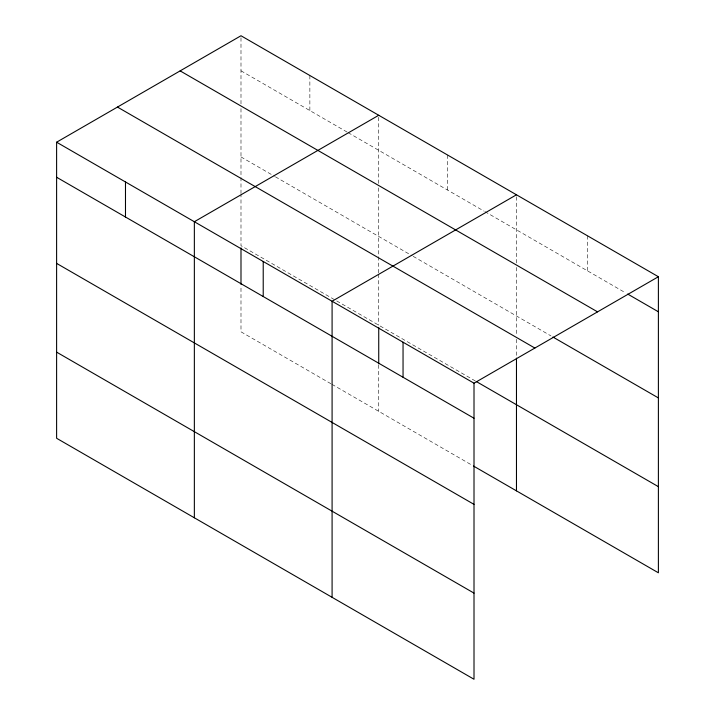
<?xml version="1.0" encoding="UTF-8"?>
<svg xmlns="http://www.w3.org/2000/svg" width="715" height="715" viewBox="0 0 715 715"><rect width="100%" height="100%" fill="white"/><g stroke="black" fill="none" stroke-linecap="round" stroke-linejoin="round"><path stroke-width="0.54" stroke-dasharray="3.58 2.68" d="M240.991 193.542L240.991 108.349M240.991 103.934L240.991 35.75M378.736 187.866L378.736 273.067M378.736 183.451L378.736 115.276M516.471 267.392L516.471 334.843M516.471 262.977L516.471 194.793M240.991 70.803L347.168 132.096M348.125 132.65L483.957 211.068M484.913 211.622L625.786 292.962M240.991 156.934L274.471 176.265M275.427 176.82L412.215 255.791M413.172 256.336L550.997 335.916M475.341 380.979L240.991 245.683L240.991 194.65M330.911 383.732L240.991 331.814L240.991 285.437M331.867 384.277L472.472 465.465M587.435 235.762L587.435 270.815M516.471 339.276L516.471 357.026M447.608 155.039L447.608 190.083M378.736 274.176L378.736 325.209M378.736 364.963L378.736 411.34M309.863 75.513L309.863 110.566"/><path stroke-width="1.07" d="M474.009 504.37L474.009 383.186L56.61 142.205L56.61 438.268L474.009 679.25L474.009 504.37L56.61 263.388M473.428 466.01L658.39 572.795L658.39 276.732L240.991 35.75L56.61 142.205M378.736 115.276L194.355 221.722L194.355 517.794M516.471 194.793L332.091 301.247L332.091 597.32M474.009 383.186L658.39 276.732M627.707 294.062L658.39 311.785M180.144 70.883L597.543 311.856M552.909 337.024L658.39 397.915M117.457 107.071L534.856 348.053M476.297 381.533L658.39 486.665M56.61 177.257L474.009 418.23M56.61 352.138L474.009 593.11M516.471 358.135L516.471 490.865M403.046 342.217L403.046 377.27M378.736 327.416L378.736 363.855M263.218 261.484L263.218 296.537M240.991 247.891L240.991 284.329M125.483 181.968L125.483 217.011"/></g></svg>
